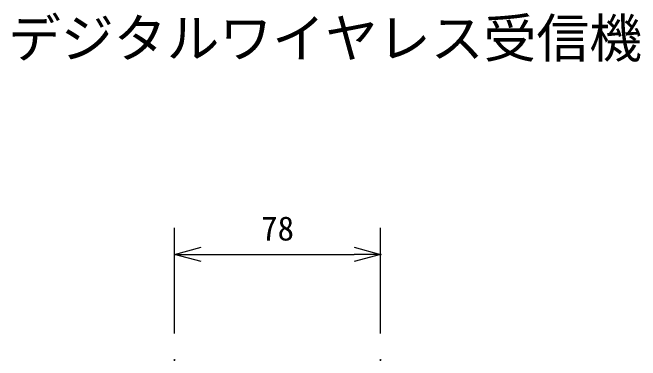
# Model space of a CAD drawing. Units: millimetres, scale not verified. Extents: x -62 to 63, y -57 to 57.
# Drawn here: x -35.16 to 12.39, y 30.44 to 56.79 of the extents above; entities that cross this region are included whole.
import ezdxf
from ezdxf.enums import TextEntityAlignment as Align

# ---------------------------------------------------------------- set-up
doc = ezdxf.new("R2010")
doc.units = ezdxf.units.MM
doc.header["$LTSCALE"] = 0.125
doc.header["$PDMODE"] = 32
doc.header["$PDSIZE"] = 0.0625
doc.layers.add('0-0_0', color=7, linetype='Continuous', lineweight=25)
doc.layers.add('0-6_SUNPO', color=7, linetype='Continuous', lineweight=25)
doc.layers.add('0-1_DEFPOINTS', color=7, linetype='Continuous')
doc.layers.add('0-3_MOJI1', color=7, linetype='Continuous')
doc.styles.add('ＭＳ ゴシック', font='')
doc.styles.get('ＭＳ ゴシック').set_extended_font_data('MS Gothic')

# ---------------------------------------------------------------- blocks, each defined once
blk = doc.blocks.new('_OPEN30')
at = {"layer": '0-0_0'}
blk.add_line((0, 0), (-1, 0), dxfattribs=at)
blk.add_lwpolyline([(-1, 0.26795), (0, 0), (-1, -0.26795)], dxfattribs=at)
blk = doc.blocks.new('D4')
at = {"layer": '0-1_DEFPOINTS'}
for p in [(-13.3135, 31.9492), (-28.9133, 23.9492), (-13.3135, 23.9492)]:
    blk.add_point(p, dxfattribs=at)
at = {"layer": '0-6_SUNPO'}
for p, q in [((-28.9133, 25.9492), (-28.9133, 33.9492)), ((-13.3135, 25.9492), (-13.3135, 33.9492)), ((-26.9133, 31.9492), (-15.3135, 31.9492))]:
    blk.add_line(p, q, dxfattribs=at)
at = {"layer": '0-6_SUNPO', "xscale": 2, "yscale": 2, "rotation": 180}
blk.add_blockref('_OPEN30', (-28.9133, 31.9492), dxfattribs=at)
at = {"layer": '0-6_SUNPO', "xscale": 2, "yscale": 2}
blk.add_blockref('_OPEN30', (-13.3135, 31.9492), dxfattribs=at)
at = {"layer": '0-6_SUNPO', "style": 'ＭＳ ゴシック'}
blk.add_text('78', height=1.833, dxfattribs=at).set_placement((-22.3634, 32.4492), align=Align.BOTTOM_LEFT)

msp = doc.modelspace()

# ---------------------------------------------------------------- block references
at = {"layer": '0-6_SUNPO'}
msp.add_blockref('D4', (6.0269, 6.5229), dxfattribs=at)

# ---------------------------------------------------------------- texts
at = {"layer": '0-3_MOJI1', "style": 'ＭＳ ゴシック'}
msp.add_text('デジタルワイヤレス受信機', height=2.933, dxfattribs=at).set_placement((-35.4982, 52.498), align=Align.BOTTOM_LEFT)

doc.saveas('drawing.dxf')
